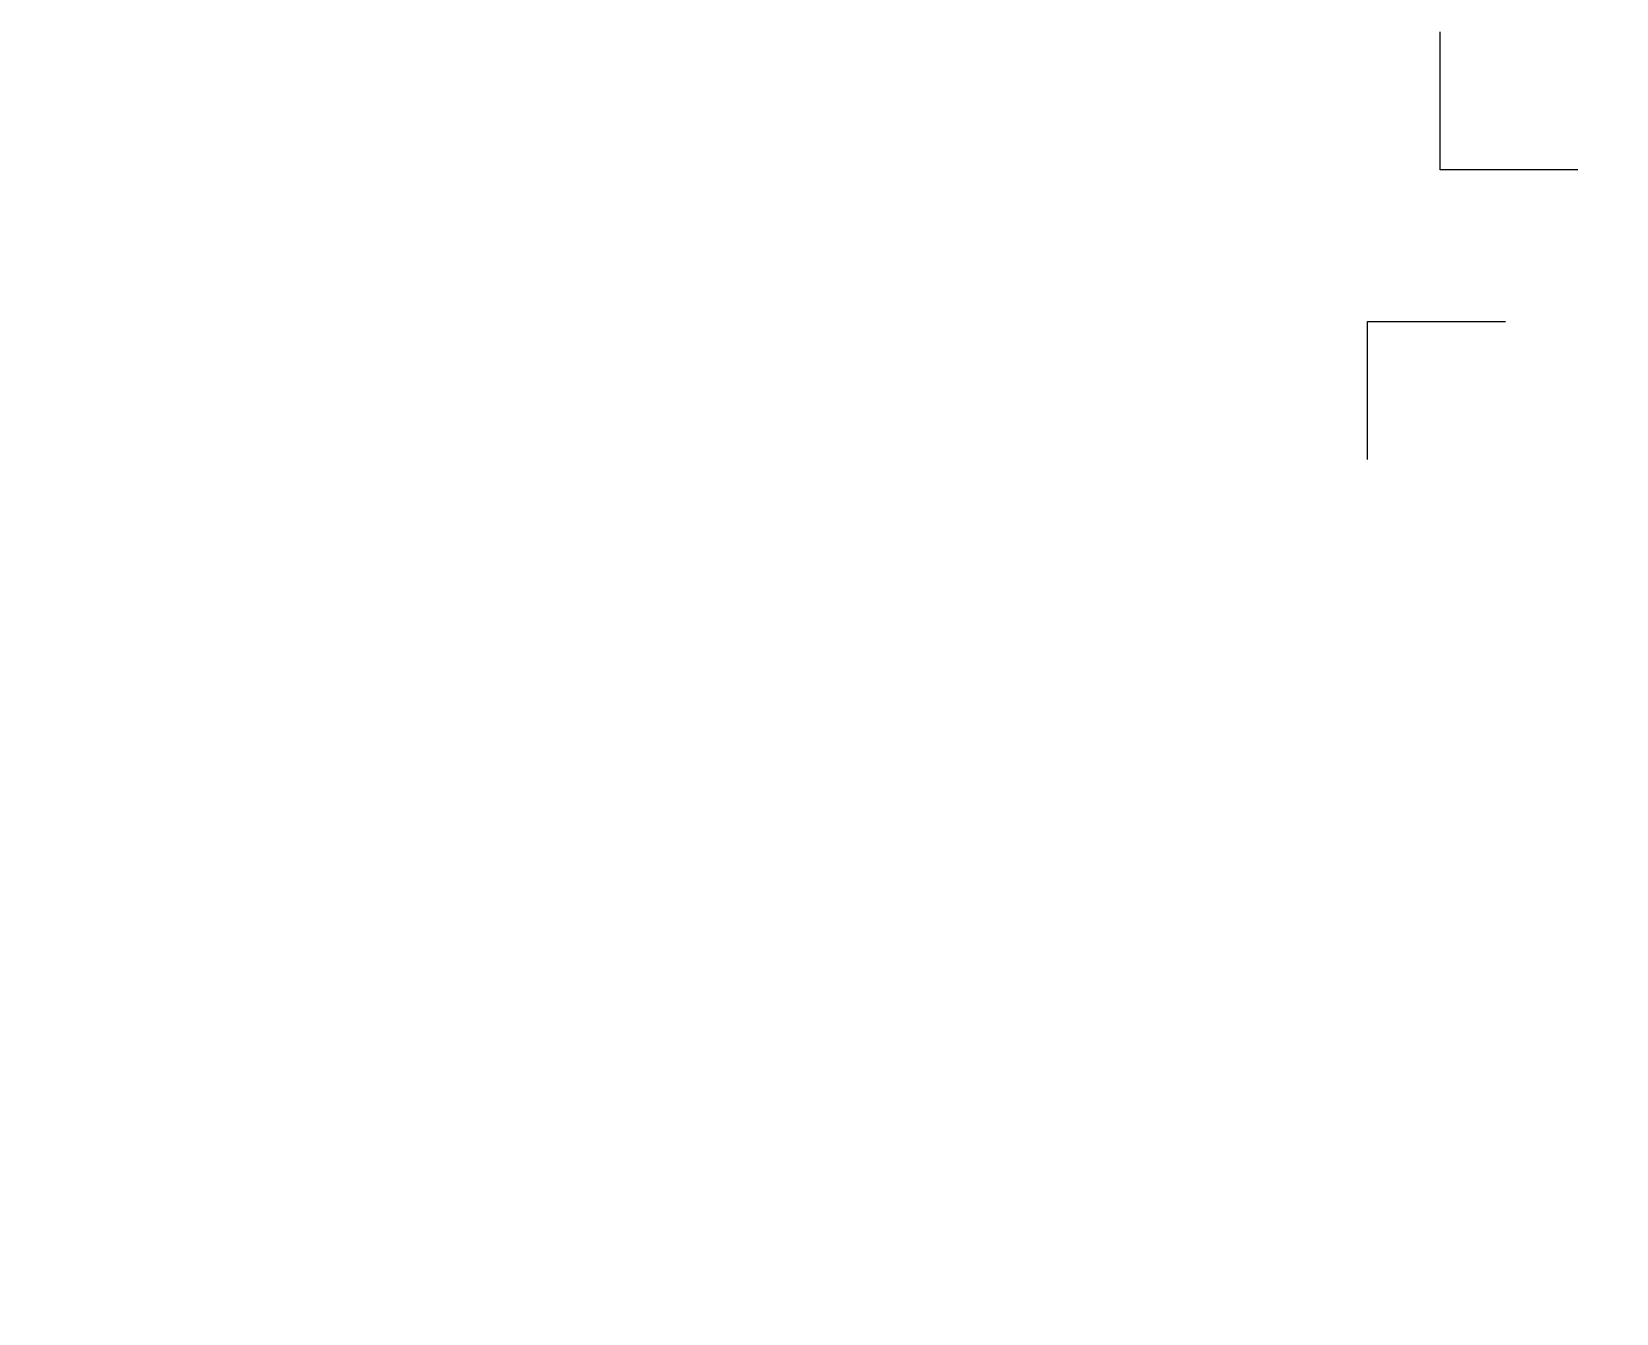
# Model space of a CAD drawing. Header units: millimetres. Extents: x -20000 to 230000, y -17405 to 25402.
# Drawn here: x 103296 to 104445, y -6006 to -5076 of the extents above; entities that cross this region are included whole.
import ezdxf

# ---------------------------------------------------------------- set-up
doc = ezdxf.new("R2010")
doc.units = ezdxf.units.MM
doc.header["$PDMODE"] = 35
doc.header["$PDSIZE"] = 0.5
doc.layers.get('Defpoints').update_dxf_attribs({"true_color": 0xc2a584})
doc.layers.add('Intouchable', color=252, linetype='Continuous', lineweight=13, plot=False)
doc.styles.add('Texte Poralu', font='tahomabd.ttf')
doc.dimstyles.new('30 - 1000', dxfattribs={"dimtxt": 10, "dimasz": 10, "dimexe": 5, "dimexo": 2.5, "dimgap": 5, "dimtad": 1, "dimdec": 1, "dimtxsty": 'Texte Poralu', "dimcen": 5, "dimazin": 0, "dimtfac": 1, "dimtdec": 1, "dimtmove": 0, "dimatfit": 3, "dimfxl": 1, "dimarcsym": 0})

# ---------------------------------------------------------------- blocks, each defined once
blk = doc.blocks.new('Cadre centrage dessin')
at = {"layer": 'Defpoints'}
for p, q in [((-682.5, -906.5), (-682.5, -806.5)), ((-582.5, -906.5), (-682.5, -906.5)), ((-735, -1016.5), (-635, -1016.5)), ((-735, -1116.5), (-735, -1016.5))]:
    blk.add_line(p, q, dxfattribs=at)
blk = doc.blocks.new('*D921')
at = {"layer": 'Defpoints', "color": 0, "lineweight": -2, "transparency": 16777216}
blk.add_line((104840, -3795.7), (104876, -3795.7), dxfattribs=at)
at = {"layer": 'Defpoints', "color": 0, "transparency": 16777216}
for p in [(104837.5, -3795.7), (104837.5, -3795.7), (100000, -6005.7)]:
    blk.add_point(p, dxfattribs=at)
at = {"layer": 'Defpoints', "color": 0, "transparency": 16777216, "insert": (104859.2, -3785.5), "char_height": 10, "attachment_point": 5, "style": 'Texte Poralu'}
blk.add_mtext('2210', dxfattribs=at)
blk = doc.blocks.new('*D922')
at = {"layer": 'Defpoints', "color": 0, "lineweight": -2, "transparency": 16777216}
blk.add_line((105020, -3615.7), (105056, -3615.7), dxfattribs=at)
at = {"layer": 'Defpoints', "color": 0, "transparency": 16777216}
for p in [(105017.5, -3615.7), (105017.5, -3615.7), (100000, -6005.7)]:
    blk.add_point(p, dxfattribs=at)
at = {"layer": 'Defpoints', "color": 0, "transparency": 16777216, "insert": (105039.2, -3605.5), "char_height": 10, "attachment_point": 5, "style": 'Texte Poralu'}
blk.add_mtext('2390', dxfattribs=at)
blk = doc.blocks.new('*D923')
at = {"layer": 'Defpoints', "color": 0, "lineweight": -2, "transparency": 16777216}
blk.add_line((105420, -3505.7), (105456, -3505.7), dxfattribs=at)
at = {"layer": 'Defpoints', "color": 0, "transparency": 16777216}
for p in [(105417.5, -3505.7), (105417.5, -3505.7), (100000, -6005.7)]:
    blk.add_point(p, dxfattribs=at)
at = {"layer": 'Defpoints', "color": 0, "transparency": 16777216, "insert": (105439.2, -3495.5), "char_height": 10, "attachment_point": 5, "style": 'Texte Poralu'}
blk.add_mtext('2500', dxfattribs=at)
blk = doc.blocks.new('*D924')
at = {"layer": 'Defpoints', "color": 0, "lineweight": -2, "transparency": 16777216}
blk.add_line((104750, -3805.7), (104786, -3805.7), dxfattribs=at)
at = {"layer": 'Defpoints', "color": 0, "transparency": 16777216}
for p in [(104747.5, -3805.7), (104747.5, -3805.7), (100000, -6005.7)]:
    blk.add_point(p, dxfattribs=at)
at = {"layer": 'Defpoints', "color": 0, "transparency": 16777216, "insert": (104769.2, -3795.5), "char_height": 10, "attachment_point": 5, "style": 'Texte Poralu'}
blk.add_mtext('2200', dxfattribs=at)

msp = doc.modelspace()

# ---------------------------------------------------------------- block references
at = {"layer": 'Intouchable'}
msp.add_blockref('Cadre centrage dessin', (105000, -4270), dxfattribs=at)

# ---------------------------------------------------------------- dimensions: what is measured, and where the dimension line sits
at = {"layer": 'Defpoints'}
for feature_location, picture, middle in [((105417.5, -3505.67), '*D923', (105439.25, -3495.46)), ((105017.5, -3615.67), '*D922', (105039.25, -3605.46)), ((104837.5, -3795.67), '*D921', (104859.25, -3785.46)), ((104747.5, -3805.67), '*D924', (104769.25, -3795.46))]:
    dim = msp.add_ordinate_dim(feature_location=feature_location, offset=(0, 0), dtype=0, origin=(100000, -6005.67), dimstyle='30 - 1000', dxfattribs=at)
    dim.commit()
    dim.dimension.update_dxf_attribs({"geometry": picture, "text_midpoint": middle})

doc.saveas('drawing.dxf')
